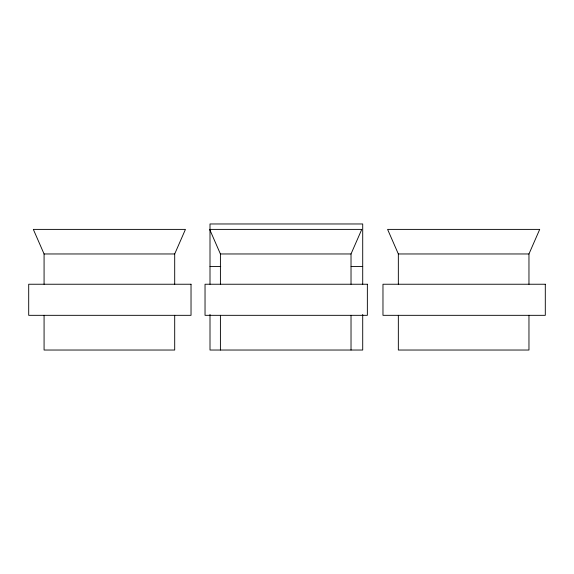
<?xml version="1.0" encoding="UTF-8"?>
<svg xmlns="http://www.w3.org/2000/svg" width="574" height="574" viewBox="0 0 574 574"><rect width="100%" height="100%" fill="white"/><g stroke="black" fill="none" stroke-linecap="round" stroke-linejoin="round"><path stroke-width="0.86" d="M174.697 284.238L174.697 253.966L185.438 229.392L33.335 229.392L44.076 253.966L44.076 284.238M351.023 284.238L351.023 253.966L361.771 229.392L209.661 229.392L220.409 253.966L220.409 284.238M528.963 284.238L528.963 253.966L539.704 229.392L387.601 229.392L398.342 253.966L398.342 284.238M44.076 253.966L174.697 253.966M220.409 253.966L351.023 253.966M398.342 253.966L528.963 253.966M210.005 266.429L220.717 266.429M351.101 266.429L362.711 266.429M528.963 315.327L528.963 350.032L398.342 350.032L398.342 315.327M362.711 284.216L362.711 223.968L210.005 223.968L210.005 284.216M362.711 314.459L362.711 350.032L210.005 350.032L210.005 314.459M351.023 315.327L351.023 350.032M220.409 315.327L220.409 350.032M174.697 315.327L174.697 350.032L44.076 350.032L44.076 315.327M191.027 284.238L28.7 284.238L28.7 315.327L191.027 315.327L191.027 284.238M367.36 284.238L205.033 284.238L205.033 315.327L367.36 315.327L367.36 284.238M545.3 284.238L382.973 284.238L382.973 315.327L545.3 315.327L545.3 284.238"/></g></svg>
